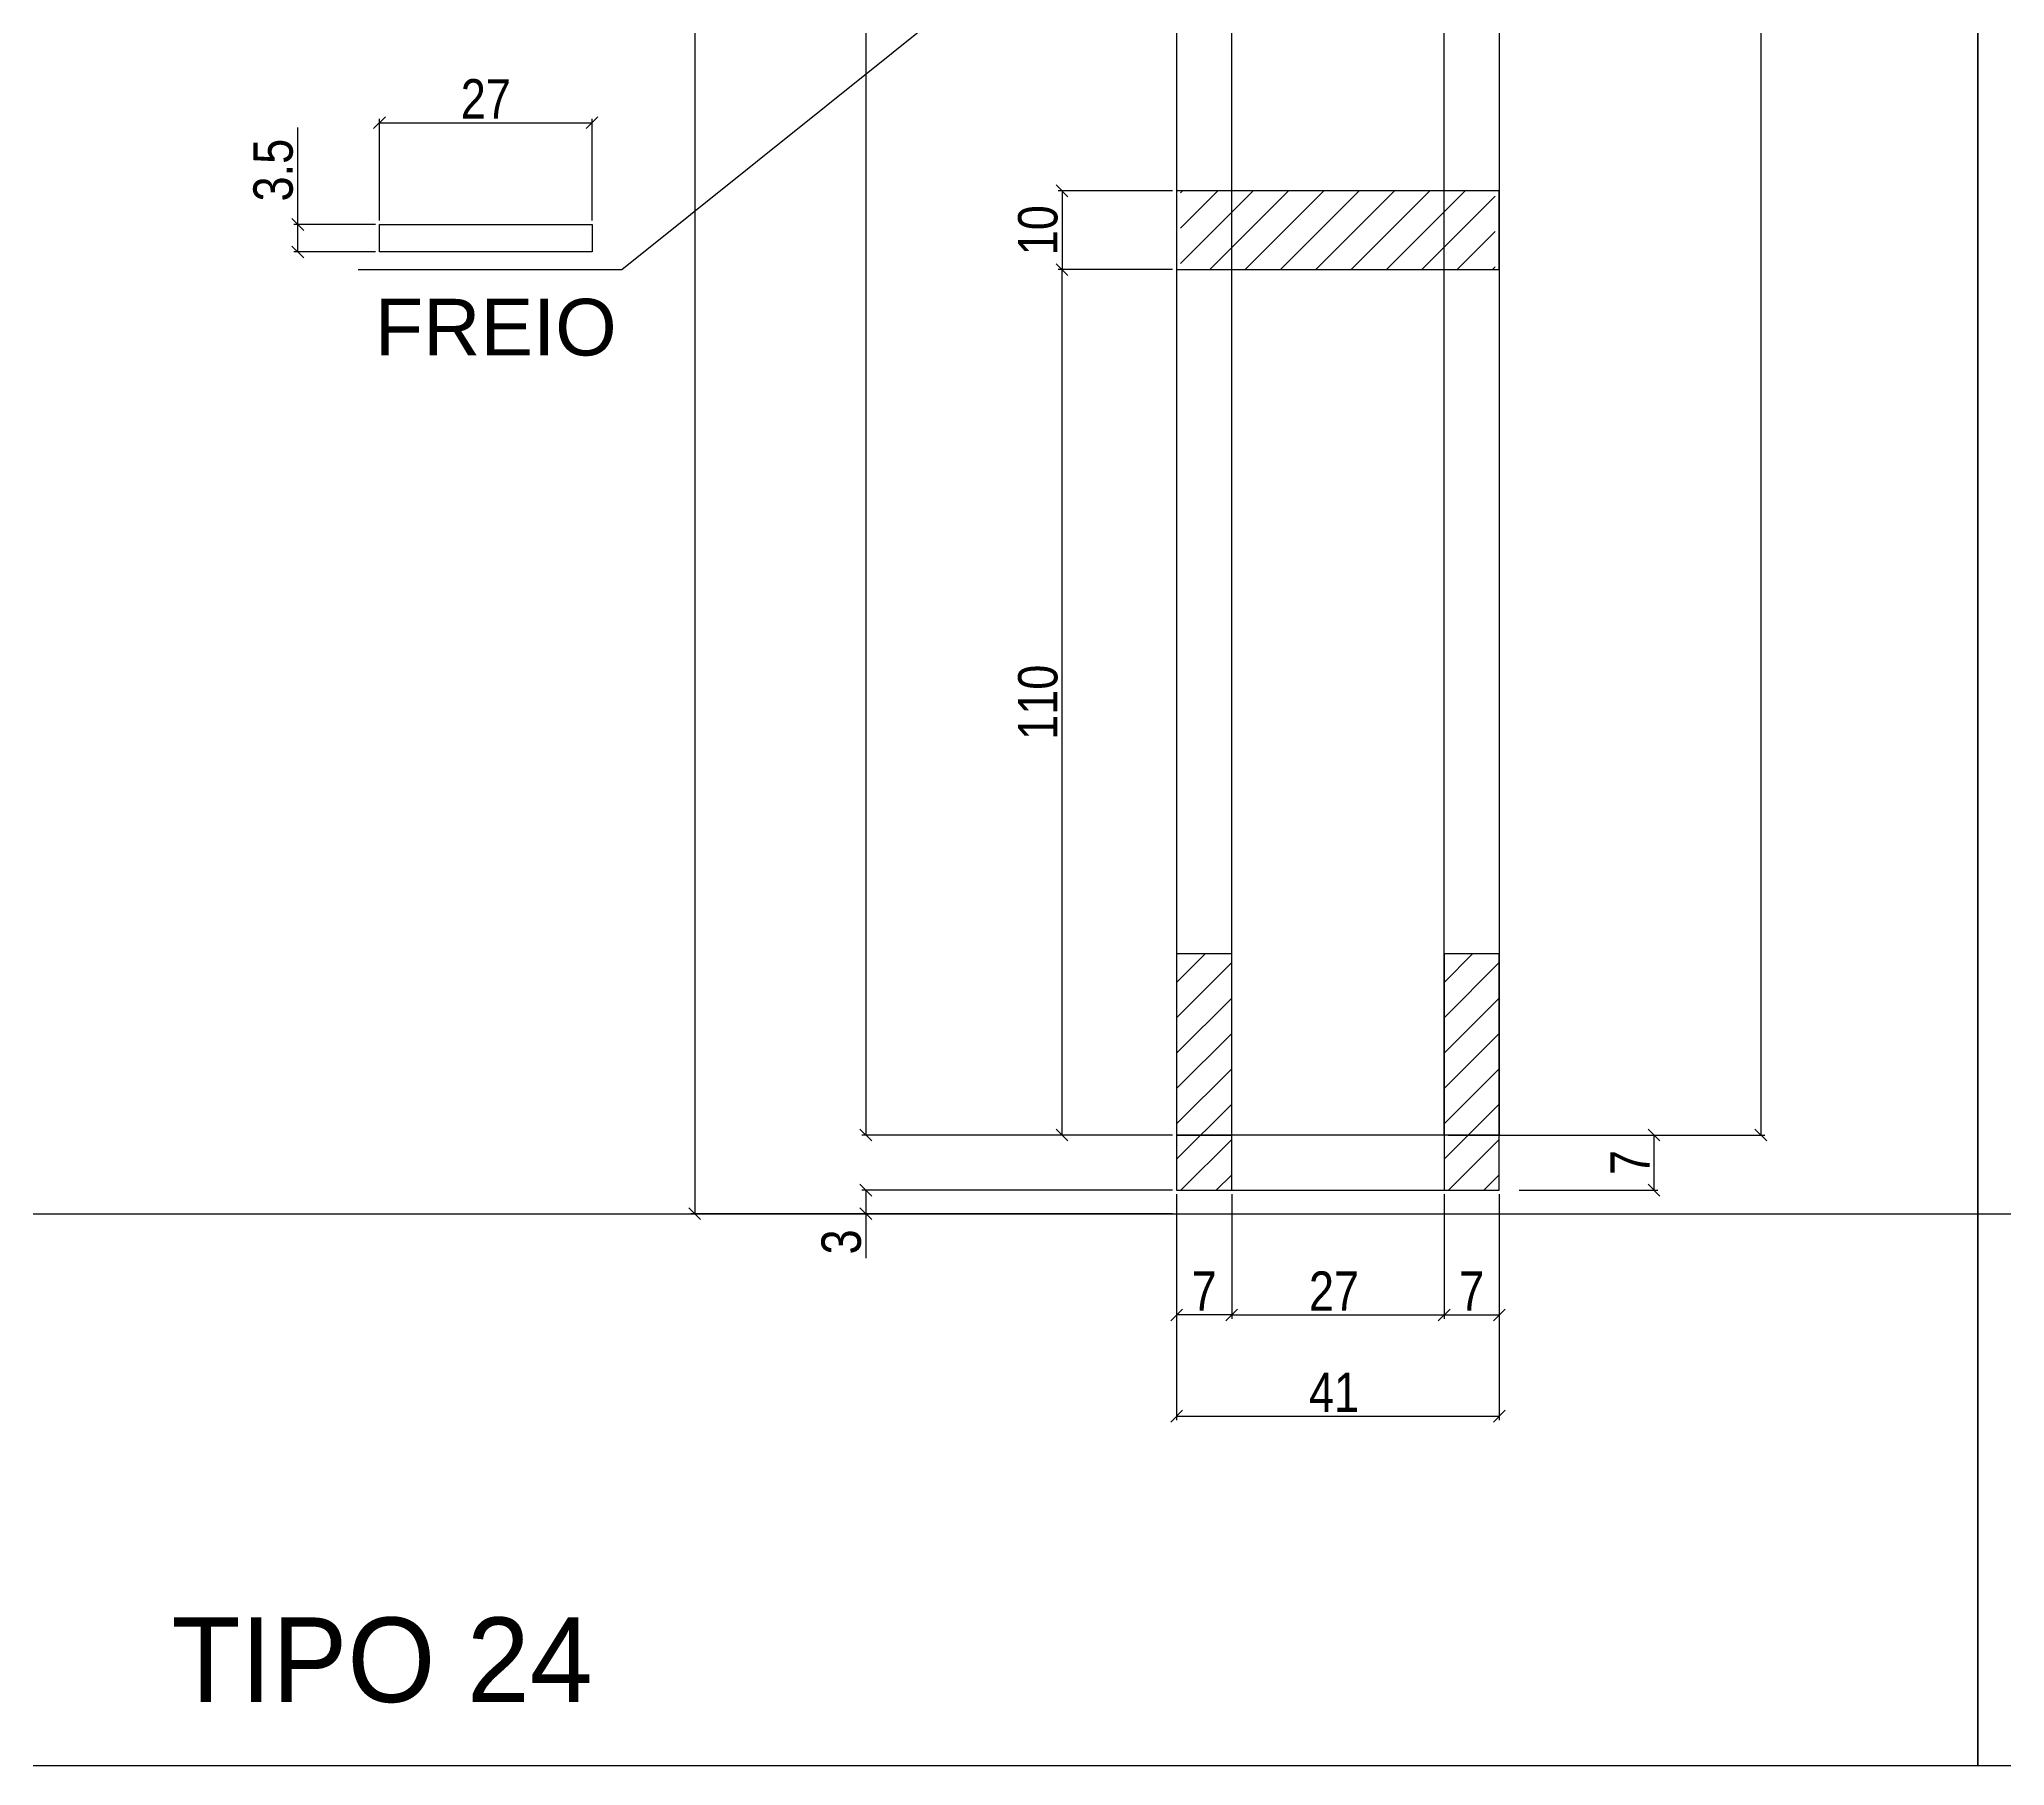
# Model space of a CAD drawing. Header units: millimetres. Extents: x -1501 to 2149, y 662 to 5627.
# Drawn here: x 43.3 to 542.8, y 2201.4 to 2640.1 of the extents above; entities that cross this region are included whole.
import ezdxf

# ---------------------------------------------------------------- set-up
doc = ezdxf.new("R2010")
doc.units = ezdxf.units.MM
for name, color, linetype in [('1', 1, 'Continuous'), ('COTA', 241, 'Continuous'), ('GARFOS OK', 3, 'Continuous'), ('Painéis', 200, 'Continuous'), ('SARR_3.5x7', 81, 'Continuous'), ('SARR_7x7', 40, 'Continuous'), ('VIGAS', 3, 'Continuous')]:
    doc.layers.add(name, color=color, linetype=linetype)
doc.styles.add('COTA TECNICA 2X', font='techl___.ttf', dxfattribs={"height": 10})
doc.styles.add('R80-50', font='arial.ttf', dxfattribs={"height": 10})
doc.styles.add('ROMAS860', font='ROMAS860.SHX', dxfattribs={"height": 8.5})
doc.dimstyles.new('SECAO', dxfattribs={"dimscale": 0.333333, "dimtxt": 5, "dimasz": 9, "dimexe": 3, "dimexo": 3, "dimgap": 3, "dimtad": 1, "dimdec": 1, "dimlfac": 0.5, "dimzin": 12, "dimdsep": 46, "dimtxsty": 'COTA TECNICA 2X', "dimblk1": 'OBLIQUE', "dimblk2": 'OBLIQUE', "dimsah": 1, "dimcen": 0.9, "dimclrd": 4, "dimclre": 4, "dimclrt": 240, "dimadec": 1, "dimazin": 3, "dimtfac": 1, "dimtdec": 1, "dimtmove": 0, "dimatfit": 3, "dimfxl": 1, "dimtolj": 1, "dimtzin": 12, "dimarcsym": 0})

# ---------------------------------------------------------------- blocks, each defined once
blk = doc.blocks.new('_Oblique')
at = {"layer": '1', "color": 0, "lineweight": -2}
blk.add_line((-0.5, -0.5), (0.5, 0.5), dxfattribs=at)
blk = doc.blocks.new('*D570')
at = {"layer": 'COTA', "color": 4, "lineweight": -2, "transparency": 16777216}
for p, q in [((331.34, 2947.74), (252.38, 2947.74)), ((253.38, 2947.74), (253.38, 2361.64)), ((331.34, 2361.64), (252.38, 2361.64))]:
    blk.add_line(p, q, dxfattribs=at)
at = {"layer": 'Defpoints', "color": 0, "transparency": 16777216}
for p in [(332.34, 2947.74), (253.38, 2361.64), (332.34, 2361.64)]:
    blk.add_point(p, dxfattribs=at)
at = {"layer": 'COTA', "color": 4, "lineweight": -2, "transparency": 16777216, "xscale": 3, "yscale": 3, "zscale": 3}
for p, rotation in [((253.38, 2947.74), 90), ((253.38, 2361.64), 270)]:
    blk.add_blockref('_Oblique', p, dxfattribs=dict(at, rotation=rotation))
at = {"layer": 'COTA', "color": 240, "transparency": 16777216, "insert": (247.13, 2654.69), "char_height": 10, "attachment_point": 5, "rotation": 90, "style": 'COTA TECNICA 2X'}
blk.add_mtext('\\A1;293', dxfattribs=at)
blk = doc.blocks.new('*D571')
at = {"layer": 'COTA', "color": 4, "lineweight": -2, "transparency": 16777216}
for p, q in [((332.34, 2346.64), (332.34, 2289.19)), ((414.34, 2346.64), (414.34, 2289.19)), ((332.34, 2290.19), (414.34, 2290.19))]:
    blk.add_line(p, q, dxfattribs=at)
at = {"layer": 'Defpoints', "color": 0, "transparency": 16777216}
for p in [(332.34, 2347.64), (414.34, 2347.64), (414.34, 2290.19)]:
    blk.add_point(p, dxfattribs=at)
at = {"layer": 'COTA', "color": 4, "lineweight": -2, "transparency": 16777216, "xscale": 3, "yscale": 3, "zscale": 3, "rotation": 180}
blk.add_blockref('_Oblique', (332.34, 2290.19), dxfattribs=at)
at = {"layer": 'COTA', "color": 4, "lineweight": -2, "transparency": 16777216, "xscale": 3, "yscale": 3, "zscale": 3}
blk.add_blockref('_Oblique', (414.34, 2290.19), dxfattribs=at)
at = {"layer": 'COTA', "color": 240, "transparency": 16777216, "insert": (372.34, 2296.26), "char_height": 10, "attachment_point": 5, "style": 'COTA TECNICA 2X'}
blk.add_mtext('\\A1;41', dxfattribs=at)
blk = doc.blocks.new('*D572')
at = {"layer": 'COTA', "color": 4, "lineweight": -2, "transparency": 16777216}
for p, q in [((346.34, 2346.64), (346.34, 2314.91)), ((400.34, 2346.64), (400.34, 2314.91)), ((346.34, 2315.91), (400.34, 2315.91))]:
    blk.add_line(p, q, dxfattribs=at)
at = {"layer": 'Defpoints', "color": 0, "transparency": 16777216}
for p in [(346.34, 2347.64), (400.34, 2347.64), (400.34, 2315.91)]:
    blk.add_point(p, dxfattribs=at)
at = {"layer": 'COTA', "color": 4, "lineweight": -2, "transparency": 16777216, "xscale": 3, "yscale": 3, "zscale": 3, "rotation": 180}
blk.add_blockref('_Oblique', (346.34, 2315.91), dxfattribs=at)
at = {"layer": 'COTA', "color": 4, "lineweight": -2, "transparency": 16777216, "xscale": 3, "yscale": 3, "zscale": 3}
blk.add_blockref('_Oblique', (400.34, 2315.91), dxfattribs=at)
at = {"layer": 'COTA', "color": 240, "transparency": 16777216, "insert": (372.34, 2321.98), "char_height": 10, "attachment_point": 5, "style": 'COTA TECNICA 2X'}
blk.add_mtext('\\A1;27', dxfattribs=at)
blk = doc.blocks.new('*D573')
at = {"layer": 'COTA', "color": 4, "lineweight": -2, "transparency": 16777216}
blk.add_line((400.34, 2315.91), (414.34, 2315.91), dxfattribs=at)
at = {"layer": 'Defpoints', "color": 0, "transparency": 16777216}
for p in [(400.34, 2315.91), (414.34, 2315.91), (414.34, 2315.91)]:
    blk.add_point(p, dxfattribs=at)
at = {"layer": 'COTA', "color": 4, "lineweight": -2, "transparency": 16777216, "xscale": 3, "yscale": 3, "zscale": 3, "rotation": 180}
blk.add_blockref('_Oblique', (400.34, 2315.91), dxfattribs=at)
at = {"layer": 'COTA', "color": 4, "lineweight": -2, "transparency": 16777216, "xscale": 3, "yscale": 3, "zscale": 3}
blk.add_blockref('_Oblique', (414.34, 2315.91), dxfattribs=at)
at = {"layer": 'COTA', "color": 240, "transparency": 16777216, "insert": (407.34, 2321.98), "char_height": 10, "attachment_point": 5, "style": 'COTA TECNICA 2X'}
blk.add_mtext('\\A1;7', dxfattribs=at)
blk = doc.blocks.new('*D574')
at = {"layer": 'COTA', "color": 4, "lineweight": -2, "transparency": 16777216}
blk.add_line((346.34, 2315.91), (332.34, 2315.91), dxfattribs=at)
at = {"layer": 'Defpoints', "color": 0, "transparency": 16777216}
for p in [(332.34, 2315.91), (332.34, 2315.91), (346.34, 2315.91)]:
    blk.add_point(p, dxfattribs=at)
at = {"layer": 'COTA', "color": 4, "lineweight": -2, "transparency": 16777216, "xscale": 3, "yscale": 3, "zscale": 3, "rotation": 180}
blk.add_blockref('_Oblique', (332.34, 2315.91), dxfattribs=at)
at = {"layer": 'COTA', "color": 4, "lineweight": -2, "transparency": 16777216, "xscale": 3, "yscale": 3, "zscale": 3}
blk.add_blockref('_Oblique', (346.34, 2315.91), dxfattribs=at)
at = {"layer": 'COTA', "color": 240, "transparency": 16777216, "insert": (339.34, 2321.98), "char_height": 10, "attachment_point": 5, "style": 'COTA TECNICA 2X'}
blk.add_mtext('\\A1;7', dxfattribs=at)
blk = doc.blocks.new('*D575')
at = {"layer": 'COTA', "color": 4, "lineweight": -2, "transparency": 16777216}
for p, q in [((331.34, 2601.55), (302.24, 2601.55)), ((303.24, 2601.55), (303.24, 2581.55)), ((331.34, 2581.55), (302.24, 2581.55))]:
    blk.add_line(p, q, dxfattribs=at)
at = {"layer": 'Defpoints', "color": 0, "transparency": 16777216}
for p in [(332.34, 2601.55), (303.24, 2581.55), (332.34, 2581.55)]:
    blk.add_point(p, dxfattribs=at)
at = {"layer": 'COTA', "color": 4, "lineweight": -2, "transparency": 16777216, "xscale": 3, "yscale": 3, "zscale": 3}
for p, rotation in [((303.24, 2601.55), 90), ((303.24, 2581.55), 270)]:
    blk.add_blockref('_Oblique', p, dxfattribs=dict(at, rotation=rotation))
at = {"layer": 'COTA', "color": 240, "transparency": 16777216, "insert": (297.13, 2591.55), "char_height": 10, "attachment_point": 5, "rotation": 90, "style": 'COTA TECNICA 2X'}
blk.add_mtext('\\A1;10', dxfattribs=at)
blk = doc.blocks.new('*D577')
at = {"layer": 'COTA', "color": 4, "lineweight": -2, "transparency": 16777216}
for p, q in [((345.34, 2983.74), (208.87, 2983.74)), ((209.87, 2983.74), (209.87, 2341.64)), ((331.34, 2341.64), (208.87, 2341.64))]:
    blk.add_line(p, q, dxfattribs=at)
at = {"layer": 'Defpoints', "color": 0, "transparency": 16777216}
for p in [(346.34, 2983.74), (209.87, 2341.64), (332.34, 2341.64)]:
    blk.add_point(p, dxfattribs=at)
at = {"layer": 'COTA', "color": 4, "lineweight": -2, "transparency": 16777216, "xscale": 3, "yscale": 3, "zscale": 3}
for p, rotation in [((209.87, 2983.74), 90), ((209.87, 2341.64), 270)]:
    blk.add_blockref('_Oblique', p, dxfattribs=dict(at, rotation=rotation))
at = {"layer": 'COTA', "color": 240, "transparency": 16777216, "insert": (203.65, 2662.69), "char_height": 10, "attachment_point": 5, "rotation": 90, "style": 'COTA TECNICA 2X'}
blk.add_mtext('\\A1;321', dxfattribs=at)
blk = doc.blocks.new('*D578')
at = {"layer": 'COTA', "color": 4, "lineweight": -2, "transparency": 16777216}
for p, q in [((331.34, 2347.64), (252.38, 2347.64)), ((253.38, 2347.64), (253.38, 2341.64)), ((331.34, 2341.64), (252.38, 2341.64)), ((253.38, 2341.64), (253.38, 2330.31))]:
    blk.add_line(p, q, dxfattribs=at)
at = {"layer": 'Defpoints', "color": 0, "transparency": 16777216}
for p in [(332.34, 2347.64), (253.38, 2341.64), (332.34, 2341.64)]:
    blk.add_point(p, dxfattribs=at)
at = {"layer": 'COTA', "color": 4, "lineweight": -2, "transparency": 16777216, "xscale": 3, "yscale": 3, "zscale": 3}
for p, rotation in [((253.38, 2347.64), 90), ((253.38, 2341.64), 270)]:
    blk.add_blockref('_Oblique', p, dxfattribs=dict(at, rotation=rotation))
at = {"layer": 'COTA', "color": 240, "transparency": 16777216, "insert": (247.16, 2334.48), "char_height": 10, "attachment_point": 5, "rotation": 90, "style": 'COTA TECNICA 2X'}
blk.add_mtext('\\A1;3', dxfattribs=at)
blk = doc.blocks.new('*D581')
at = {"layer": 'COTA', "color": 4, "lineweight": -2, "transparency": 16777216}
for p, q in [((331.34, 2581.55), (302.24, 2581.55)), ((303.24, 2361.64), (303.24, 2581.55)), ((330.34, 2361.64), (302.24, 2361.64))]:
    blk.add_line(p, q, dxfattribs=at)
at = {"layer": 'Defpoints', "color": 0, "transparency": 16777216}
for p in [(303.24, 2581.55), (332.34, 2581.55), (331.34, 2361.64)]:
    blk.add_point(p, dxfattribs=at)
at = {"layer": 'COTA', "color": 4, "lineweight": -2, "transparency": 16777216, "xscale": 3, "yscale": 3, "zscale": 3}
for p, rotation in [((303.24, 2581.55), 90), ((303.24, 2361.64), 270)]:
    blk.add_blockref('_Oblique', p, dxfattribs=dict(at, rotation=rotation))
at = {"layer": 'COTA', "color": 240, "transparency": 16777216, "insert": (297.13, 2471.6), "char_height": 10, "attachment_point": 5, "rotation": 90, "style": 'COTA TECNICA 2X'}
blk.add_mtext('\\A1;110', dxfattribs=at)
blk = doc.blocks.new('*D583')
at = {"layer": 'COTA', "color": 4, "lineweight": -2, "transparency": 16777216}
for p, q in [((416.34, 2947.71), (481.81, 2947.71)), ((480.81, 2947.71), (480.81, 2361.64)), ((416.34, 2361.64), (481.81, 2361.64))]:
    blk.add_line(p, q, dxfattribs=at)
at = {"layer": 'Defpoints', "color": 0, "transparency": 16777216}
for p in [(415.34, 2947.71), (415.34, 2361.64), (480.81, 2361.64)]:
    blk.add_point(p, dxfattribs=at)
at = {"layer": 'COTA', "color": 4, "lineweight": -2, "transparency": 16777216, "xscale": 3, "yscale": 3, "zscale": 3}
for p, rotation in [((480.81, 2947.71), 90), ((480.81, 2361.64), 270)]:
    blk.add_blockref('_Oblique', p, dxfattribs=dict(at, rotation=rotation))
at = {"layer": 'COTA', "color": 240, "transparency": 16777216, "insert": (474.56, 2654.68), "char_height": 10, "attachment_point": 5, "rotation": 90, "style": 'COTA TECNICA 2X'}
blk.add_mtext('\\A1;293', dxfattribs=at)
blk = doc.blocks.new('*D584')
at = {"layer": 'COTA', "color": 4, "lineweight": -2, "transparency": 16777216}
for p, q in [((401.34, 2361.64), (454.66, 2361.64)), ((453.66, 2361.64), (453.66, 2347.64)), ((419.39, 2347.64), (454.66, 2347.64))]:
    blk.add_line(p, q, dxfattribs=at)
at = {"layer": 'Defpoints', "color": 0, "transparency": 16777216}
for p in [(400.34, 2361.64), (418.39, 2347.64), (453.66, 2347.64)]:
    blk.add_point(p, dxfattribs=at)
at = {"layer": 'COTA', "color": 4, "lineweight": -2, "transparency": 16777216, "xscale": 3, "yscale": 3, "zscale": 3}
for p, rotation in [((453.66, 2361.64), 90), ((453.66, 2347.64), 270)]:
    blk.add_blockref('_Oblique', p, dxfattribs=dict(at, rotation=rotation))
at = {"layer": 'COTA', "color": 240, "transparency": 16777216, "insert": (447.59, 2354.64), "char_height": 10, "attachment_point": 5, "rotation": 90, "style": 'COTA TECNICA 2X'}
blk.add_mtext('\\A1;7', dxfattribs=at)
blk = doc.blocks.new('*D586')
at = {"layer": 'COTA', "color": 4, "lineweight": -2, "transparency": 16777216}
for p, q in [((108.99, 2593.02), (108.99, 2617.63)), ((128.78, 2593.02), (107.99, 2593.02)), ((108.99, 2586.02), (108.99, 2593.02)), ((128.78, 2586.02), (107.99, 2586.02))]:
    blk.add_line(p, q, dxfattribs=at)
at = {"layer": 'Defpoints', "color": 0, "transparency": 16777216}
for p in [(108.99, 2593.02), (129.78, 2593.02), (129.78, 2586.02)]:
    blk.add_point(p, dxfattribs=at)
at = {"layer": 'COTA', "color": 4, "lineweight": -2, "transparency": 16777216, "xscale": 3, "yscale": 3, "zscale": 3}
for p, rotation in [((108.99, 2593.02), 90), ((108.99, 2586.02), 270)]:
    blk.add_blockref('_Oblique', p, dxfattribs=dict(at, rotation=rotation))
at = {"layer": 'COTA', "color": 240, "transparency": 16777216, "insert": (102.78, 2606.82), "char_height": 10, "attachment_point": 5, "rotation": 90, "style": 'COTA TECNICA 2X'}
blk.add_mtext('\\A1;3.5', dxfattribs=at)
blk = doc.blocks.new('*D641')
at = {"layer": 'COTA', "color": 4, "lineweight": -2, "transparency": 16777216}
for p, q in [((129.78, 2594.02), (129.78, 2619.86)), ((129.78, 2618.86), (183.78, 2618.86)), ((183.78, 2594.02), (183.78, 2619.86))]:
    blk.add_line(p, q, dxfattribs=at)
at = {"layer": 'Defpoints', "color": 0, "transparency": 16777216}
for p in [(183.78, 2618.86), (129.78, 2593.02), (183.78, 2593.02)]:
    blk.add_point(p, dxfattribs=at)
at = {"layer": 'COTA', "color": 4, "lineweight": -2, "transparency": 16777216, "xscale": 3, "yscale": 3, "zscale": 3, "rotation": 180}
blk.add_blockref('_Oblique', (129.78, 2618.86), dxfattribs=at)
at = {"layer": 'COTA', "color": 4, "lineweight": -2, "transparency": 16777216, "xscale": 3, "yscale": 3, "zscale": 3}
blk.add_blockref('_Oblique', (183.78, 2618.86), dxfattribs=at)
at = {"layer": 'COTA', "color": 240, "transparency": 16777216, "insert": (156.78, 2624.93), "char_height": 10, "attachment_point": 5, "style": 'COTA TECNICA 2X'}
blk.add_mtext('\\A1;27', dxfattribs=at)

msp = doc.modelspace()

# ---------------------------------------------------------------- hatches: boundary and pattern name
at = {"layer": 'COTA'}
h = msp.add_hatch(dxfattribs=at)
h.set_pattern_fill('ANSI31', color=256, scale=2, style=0)
h.set_pattern_definition([(45, (-25795.2676, -194691.2387), (-4.49012806, 4.49012806), [])])
h.paths.add_polyline_path([(413.34, 2601.55), (333.34, 2601.55), (333.34, 2581.55), (413.34, 2581.55)])
h = msp.add_hatch(dxfattribs=at)
h.set_pattern_fill('ANSI31', color=256, scale=2, style=0)
h.set_pattern_definition([(45, (-19511.8823, -3461.547), (-4.490128, 4.490128), [])])
h.paths.add_polyline_path([(332.34, 2347.64), (346.34, 2347.64), (346.34, 2407.64), (332.34, 2407.64)])
h = msp.add_hatch(dxfattribs=at)
h.set_pattern_fill('ANSI31', color=256, scale=2, style=0)
h.set_pattern_definition([(45, (-19443.8823, -3461.547), (-4.490128, 4.490128), [])])
h.paths.add_polyline_path([(400.34, 2347.64), (414.34, 2347.64), (414.34, 2407.64), (400.34, 2407.64)])

# ---------------------------------------------------------------- linework, layer by layer
at = {"linetype": 'Continuous'}
msp.add_lwpolyline([(354.34, 2347.64), (414.34, 2347.64), (414.34, 2361.64), (332.34, 2361.64), (332.34, 2347.64), (354.34, 2347.64)], dxfattribs=at)
at = {"layer": 'COTA', "color": 1}
for p, q in [((36.51, 2341.64), (536.01, 2341.64)), ((536.01, 2341.64), (1035.5, 2341.64))]:
    msp.add_line(p, q, dxfattribs=at)
at = {"layer": 'GARFOS OK', "color": 3}
for p, q in [((346.34, 2705.69), (191.38, 2581.49)), ((191.38, 2581.49), (124.36, 2581.49))]:
    msp.add_line(p, q, dxfattribs=at)
at = {"layer": 'Painéis'}
msp.add_lwpolyline([(332.34, 2581.55), (414.34, 2581.55), (414.34, 2601.55), (332.34, 2601.55), (332.34, 2581.55)], dxfattribs=at)
for points in [[(332.34, 2347.64), (346.34, 2347.64), (346.34, 2407.64), (332.34, 2407.64)], [(400.34, 2347.64), (414.34, 2347.64), (414.34, 2407.64), (400.34, 2407.64)]]:
    msp.add_lwpolyline(points, close=True, dxfattribs=at)
at = {"layer": 'SARR_3.5x7', "linetype": 'Continuous'}
msp.add_lwpolyline([(129.78, 2593.02), (183.78, 2593.02), (183.78, 2586.02), (129.78, 2586.02)], close=True, dxfattribs=at)
at = {"layer": 'SARR_7x7', "linetype": 'Continuous'}
for points in [[(332.34, 2361.64), (346.34, 2361.64), (346.34, 2947.74), (332.34, 2947.74)], [(414.34, 2361.64), (400.34, 2361.64), (400.34, 2947.71), (414.34, 2947.71)]]:
    msp.add_lwpolyline(points, close=True, dxfattribs=at)
at = {"layer": 'VIGAS'}
for points in [[(536.01, 2201.39), (36.51, 2201.39), (36.51, 3051.82), (536.01, 3051.82)], [(1035.5, 2201.39), (536.01, 2201.39), (536.01, 3051.82), (1035.5, 3051.82)]]:
    msp.add_lwpolyline(points, close=True, dxfattribs=at)

# ---------------------------------------------------------------- texts
at = {"layer": 'COTA', "color": 7, "style": 'ROMAS860'}
msp.add_text('TIPO 24', height=21.505, dxfattribs=at).set_placement((76.86, 2217.55))
at = {"layer": 'VIGAS', "color": 7, "insert": (128.59, 2574.12), "char_height": 14.4, "attachment_point": 1, "style": 'R80-50'}
msp.add_mtext_dynamic_manual_height_columns('FREIO', width=162.221, gutter_width=50, heights=[0], dxfattribs=at)

# ---------------------------------------------------------------- dimensions: what is measured, and where the dimension line sits
at = {"layer": 'COTA', "color": 3}
for base, p1, p2, picture, middle in [((209.8727, 2341.6437), (346.336, 2983.7369), (332.336, 2341.6437), '*D577', (203.6534, 2662.6903)), ((253.3761, 2361.6437), (332.336, 2947.7369), (332.336, 2361.6437), '*D570', (247.1276, 2654.6903)), ((480.81, 2361.64), (415.34, 2947.71), (415.34, 2361.64), '*D583', (474.56, 2654.68)), ((108.99, 2593.02), (129.78, 2586.02), (129.78, 2593.02), '*D586', (102.78, 2606.82)), ((303.24, 2581.55), (332.34, 2601.55), (332.34, 2581.55), '*D575', (297.13, 2591.55)), ((303.24, 2581.55), (331.34, 2361.64), (332.34, 2581.55), '*D581', (297.13, 2471.6)), ((453.66, 2347.64), (400.34, 2361.64), (418.39, 2347.64), '*D584', (447.59, 2354.64)), ((253.38, 2341.64), (332.34, 2347.64), (332.34, 2341.64), '*D578', (247.16, 2334.48))]:
    dim = msp.add_linear_dim(base=base, p1=p1, p2=p2, angle=90, dimstyle='SECAO', dxfattribs=at)
    dim.commit()
    dim.dimension.update_dxf_attribs({"geometry": picture, "text_midpoint": middle})
for base, p1, p2, picture, middle in [((183.78, 2618.86), (129.78, 2593.02), (183.78, 2593.02), '*D641', (156.78, 2624.93)), ((332.34, 2315.91), (346.34, 2315.91), (332.34, 2315.91), '*D574', (339.34, 2321.98))]:
    dim = msp.add_linear_dim(base=base, p1=p1, p2=p2, dimstyle='SECAO', dxfattribs=at)
    dim.commit()
    dim.dimension.update_dxf_attribs({"geometry": picture, "text_midpoint": middle})
for base, p1, p2, picture, middle in [((414.34, 2290.19), (332.34, 2347.64), (414.34, 2347.64), '*D571', (372.34, 2290.19)), ((400.34, 2315.91), (346.34, 2347.64), (400.34, 2347.64), '*D572', (372.34, 2315.91)), ((414.34, 2315.91), (400.34, 2315.91), (414.34, 2315.91), '*D573', (407.34, 2315.91))]:
    dim = msp.add_linear_dim(base=base, p1=p1, p2=p2, dimstyle='SECAO', dxfattribs=at)
    dim.commit()
    dim.dimension.update_dxf_attribs({"geometry": picture, "text_midpoint": middle, "dimtype": 160})

doc.saveas('drawing.dxf')
